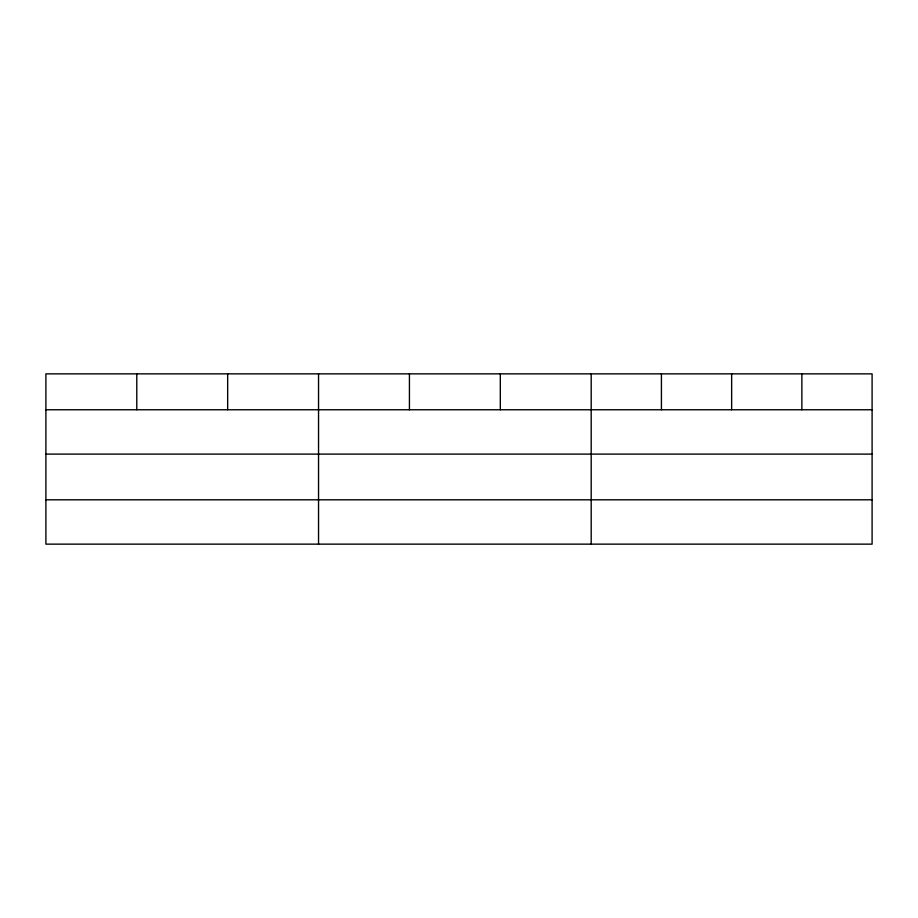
<?xml version="1.0" encoding="UTF-8"?>
<svg xmlns="http://www.w3.org/2000/svg" width="918" height="918" viewBox="0 0 918 918"><rect width="100%" height="100%" fill="white"/><g stroke="black" fill="none" stroke-linecap="round" stroke-linejoin="round"><path stroke-width="1.38" d="M872.1 454.112L872.1 373.856L45.9 373.856L45.9 544.144L872.1 544.144L872.1 454.112L45.9 454.112M45.9 409.761L872.1 409.761M45.9 499.805L872.1 499.805M801.873 373.856L801.873 409.761M731.646 373.856L731.646 409.761M661.419 373.856L661.419 409.761M591.192 373.856L591.192 544.144M500.31 373.856L500.31 409.761M409.428 373.856L409.428 409.761M318.546 373.856L318.546 544.144M227.664 373.856L227.664 409.761M136.782 373.856L136.782 409.761"/></g></svg>
